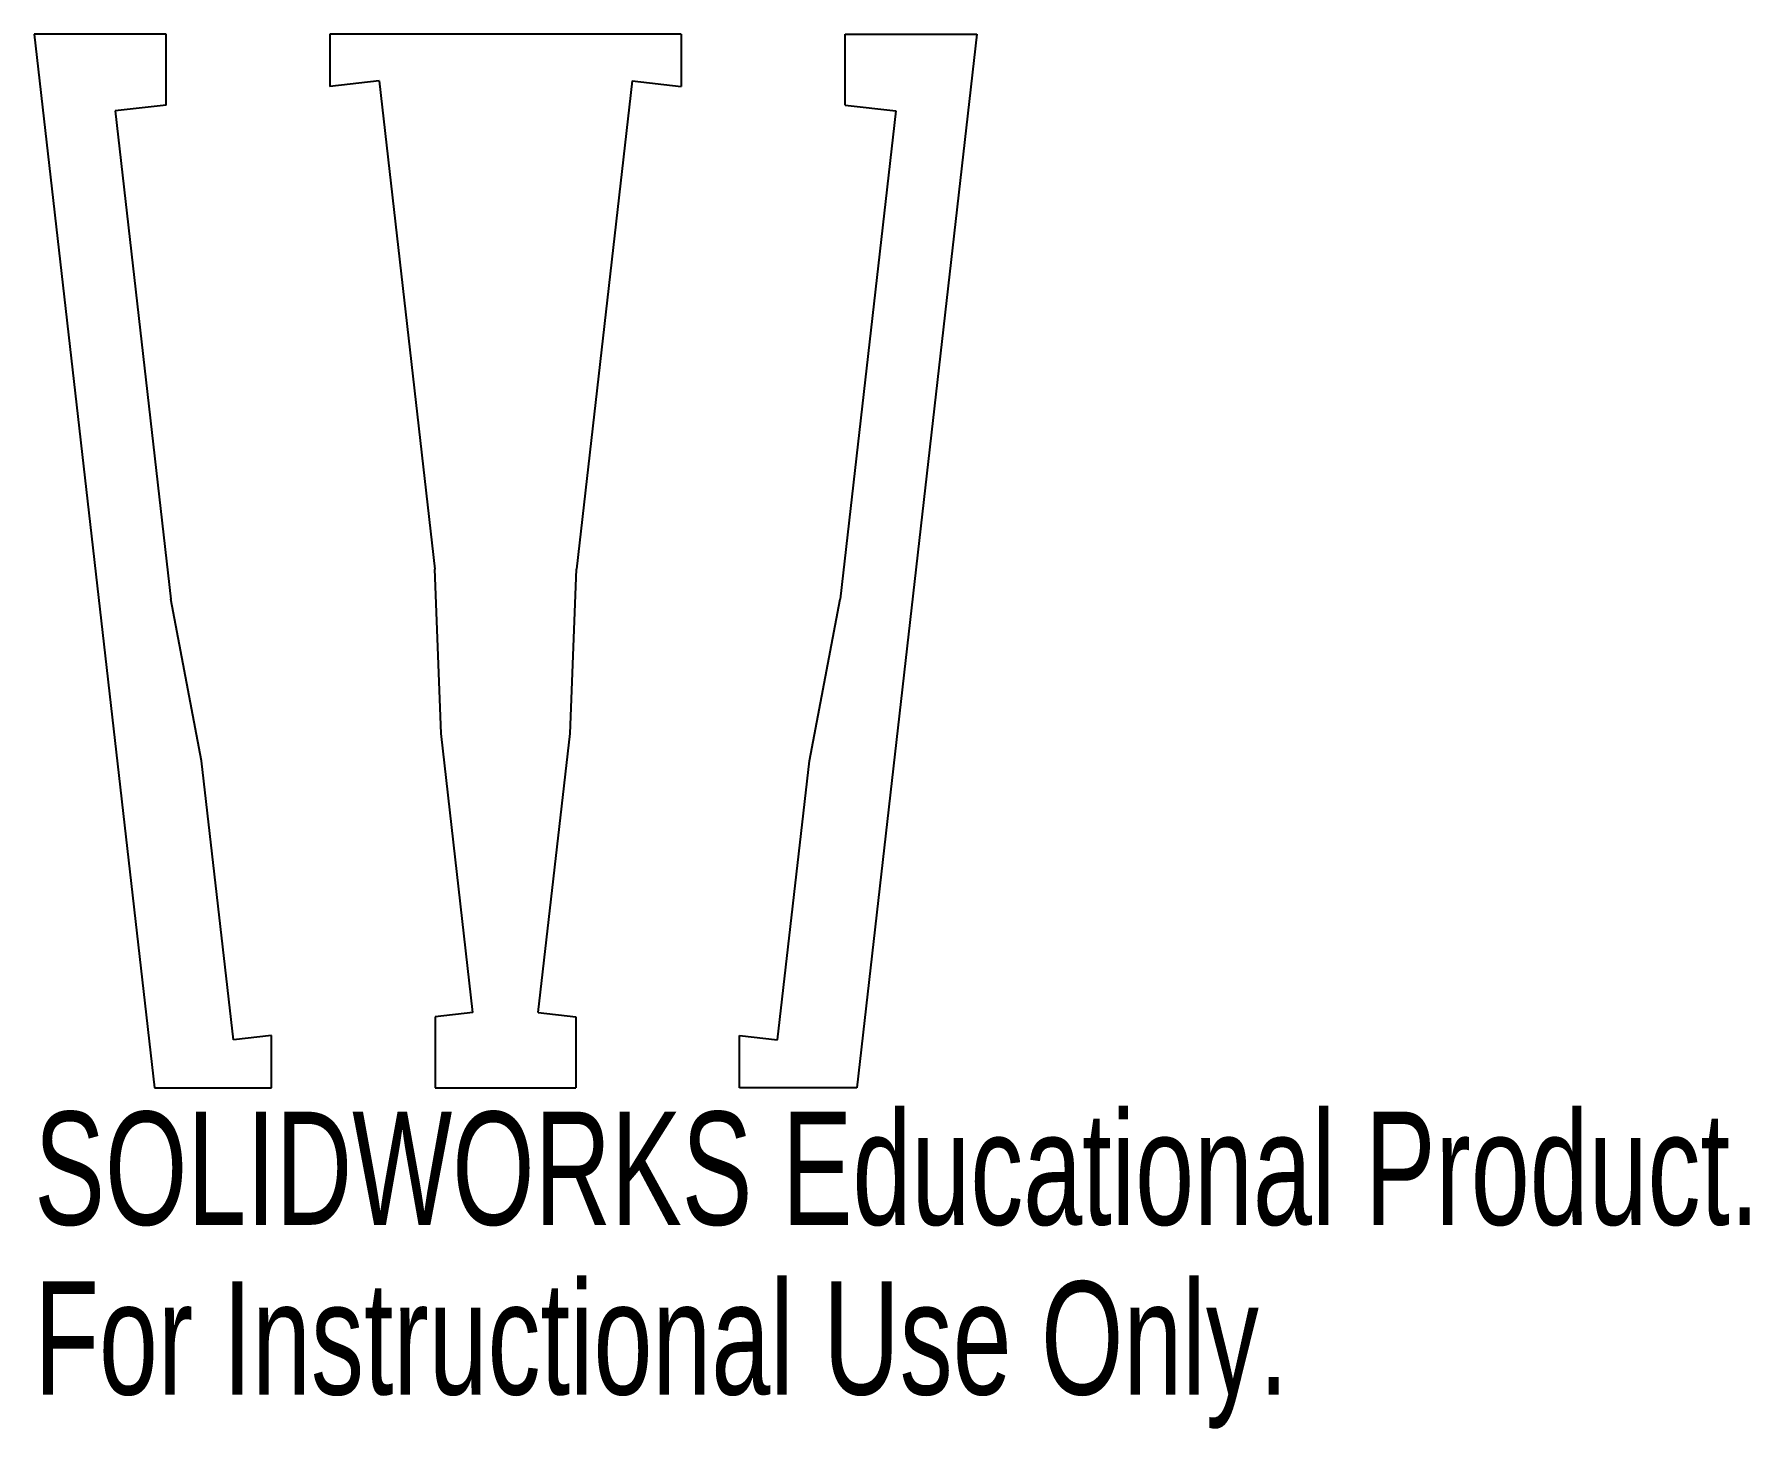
# Model space of a CAD drawing. Header units: millimetres. Extents: x -20.1 to 53.1, y 39.9 to 99.5.
import ezdxf

# ---------------------------------------------------------------- set-up
doc = ezdxf.new("R2010")
doc.units = ezdxf.units.MM
doc.styles.add('SLDTEXTSTYLE0', font='TXT', dxfattribs={"width": 0.7})

msp = doc.modelspace()

# ---------------------------------------------------------------- linework, layer by layer
at = {"color": 7, "linetype": 'Continuous', "lineweight": 25}
for p, q in [((-20.127, 99.5), (-15, 54.5)), ((-14.5, 99.5), (-20.127, 99.5)), ((-14.5, 96.479), (-14.5, 99.5)), ((-7.5, 99.5), (-7.5, 97.276)), ((7.5, 99.5), (-7.5, 99.5)), ((7.5, 99.5), (7.5, 97.276)), ((14.5, 99.5), (20.127, 99.5)), ((14.5, 96.479), (14.5, 99.5)), ((20.127, 99.5), (15, 54.5)), ((-5.404, 97.515), (-7.5, 97.276)), ((-5.404, 97.515), (-3.026, 76.65)), ((5.404, 97.515), (3.026, 76.65)), ((5.404, 97.515), (7.5, 97.276)), ((-14.5, 96.479), (-16.671, 96.231)), ((-16.671, 96.231), (-14.294, 75.366)), ((16.671, 96.231), (14.294, 75.366)), ((14.5, 96.479), (16.671, 96.231)), ((-2.756, 69.636), (-3.026, 76.65)), ((2.756, 69.636), (3.026, 76.65)), ((-12.98, 68.471), (-14.294, 75.366)), ((12.98, 68.471), (14.294, 75.366)), ((-1.397, 57.713), (-2.756, 69.636)), ((1.397, 57.713), (2.756, 69.636)), ((-11.621, 56.548), (-12.98, 68.471)), ((11.621, 56.548), (12.98, 68.471)), ((-1.397, 57.713), (-3, 57.53)), ((-3, 57.53), (-3, 54.5)), ((1.397, 57.713), (3, 57.53)), ((3, 57.53), (3, 54.5)), ((-10, 56.733), (-11.621, 56.548)), ((-10, 54.5), (-10, 56.733)), ((10, 54.5), (10, 56.733)), ((10, 56.733), (11.621, 56.548)), ((-15, 54.5), (-10, 54.5)), ((-3, 54.5), (3, 54.5)), ((15, 54.5), (10, 54.5))]:
    msp.add_line(p, q, dxfattribs=at)

# ---------------------------------------------------------------- texts
at = {"color": 7, "linetype": 'Continuous', "char_height": 4.83362, "attachment_point": 1, "style": 'SLDTEXTSTYLE0'}
for s, insert in [('SOLIDWORKS Educational Product.', (-20.127, 53.48)), ('For Instructional Use Only.', (-20.127, 46.23))]:
    msp.add_mtext(s, dxfattribs=dict(at, insert=insert))

doc.saveas('drawing.dxf')
